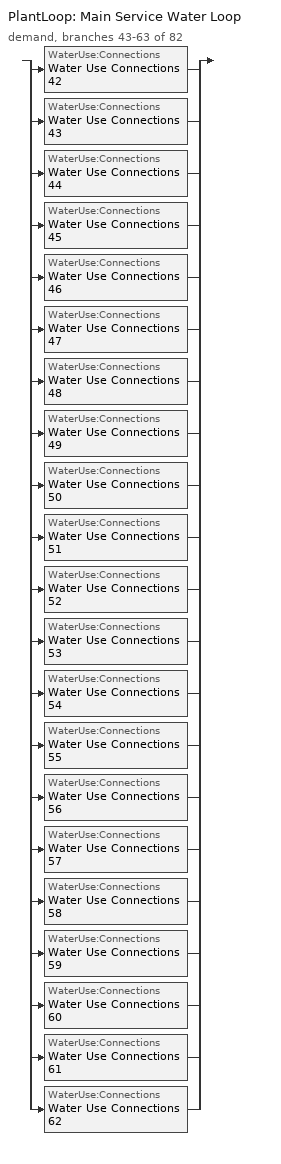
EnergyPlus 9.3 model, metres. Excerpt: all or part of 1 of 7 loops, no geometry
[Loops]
PlantLoop 'Main Service Water Loop'
 demand, branches 43-63 of 82: split
  | WaterUse:Connections 'Water Use Connections 42'
  | WaterUse:Connections 'Water Use Connections 43'
  | WaterUse:Connections 'Water Use Connections 44'
  | WaterUse:Connections 'Water Use Connections 45'
  | WaterUse:Connections 'Water Use Connections 46'
  | WaterUse:Connections 'Water Use Connections 47'
  | WaterUse:Connections 'Water Use Connections 48'
  | WaterUse:Connections 'Water Use Connections 49'
  | WaterUse:Connections 'Water Use Connections 50'
  | WaterUse:Connections 'Water Use Connections 51'
  | WaterUse:Connections 'Water Use Connections 52'
  | WaterUse:Connections 'Water Use Connections 53'
  | WaterUse:Connections 'Water Use Connections 54'
  | WaterUse:Connections 'Water Use Connections 55'
  | WaterUse:Connections 'Water Use Connections 56'
  | WaterUse:Connections 'Water Use Connections 57'
  | WaterUse:Connections 'Water Use Connections 58'
  | WaterUse:Connections 'Water Use Connections 59'
  | WaterUse:Connections 'Water Use Connections 60'
  | WaterUse:Connections 'Water Use Connections 61'
  | WaterUse:Connections 'Water Use Connections 62'
[WaterUse:Connections]
Name | Water Use Equipment Name 1
Water Use Connections 42 | F8 n2 apartment Service Water Use 0.15gal/min
Water Use Connections 43 | F8 ne apartment Service Water Use 0.15gal/min
Water Use Connections 44 | F8 nw apartment Service Water Use 0.15gal/min
Water Use Connections 45 | F8 s1 apartment Service Water Use 0.15gal/min
Water Use Connections 46 | F8 s2 apartment Service Water Use 0.15gal/min
Water Use Connections 47 | F8 se apartment Service Water Use 0.15gal/min
Water Use Connections 48 | F8 sw apartment Service Water Use 0.15gal/min
Water Use Connections 49 | F9 n1 apartment Service Water Use 0.15gal/min
Water Use Connections 50 | F9 n2 apartment Service Water Use 0.15gal/min
Water Use Connections 51 | F9 ne apartment Service Water Use 0.15gal/min
Water Use Connections 52 | F9 nw apartment Service Water Use 0.15gal/min
Water Use Connections 53 | F9 s1 apartment Service Water Use 0.15gal/min
Water Use Connections 54 | F9 s2 apartment Service Water Use 0.15gal/min
Water Use Connections 55 | F9 se apartment Service Water Use 0.15gal/min
Water Use Connections 56 | F9 sw apartment Service Water Use 0.15gal/min
Water Use Connections 57 | G n1 apartment Service Water Use 0.15gal/min
Water Use Connections 58 | G n2 apartment Service Water Use 0.15gal/min
Water Use Connections 59 | G ne apartment Service Water Use 0.15gal/min
Water Use Connections 60 | G nw apartment Service Water Use 0.15gal/min
Water Use Connections 61 | G s1 apartment Service Water Use 0.15gal/min
Water Use Connections 62 | G s2 apartment Service Water Use 0.15gal/min
[WaterUse:Equipment] Peak Flow Rate {m3/s}=9.37419e-06; Flow Rate Fraction Schedule=NECB-G-Service Water Heating
Name | Target Temperature Schedule | Zone | Sensible Fraction Schedule | Latent Fraction Schedule
F8 n2 apartment Service Water Use 0.15gal/min | Schedule Ruleset 128 | DU_BT=Space Function_ST=Dwelling units general_FL=Building Story 8_SCHG | Schedule Ruleset 126 | Schedule Ruleset 127
F8 ne apartment Service Water Use 0.15gal/min | Schedule Ruleset 131 | DU_BT=Space Function_ST=Dwelling units general_FL=Building Story 8_SCHG 5 | Schedule Ruleset 129 | Schedule Ruleset 130
F8 nw apartment Service Water Use 0.15gal/min | Schedule Ruleset 134 | DU_BT=Space Function_ST=Dwelling units general_FL=Building Story 8_SCHG 6 | Schedule Ruleset 132 | Schedule Ruleset 133
F8 s1 apartment Service Water Use 0.15gal/min | Schedule Ruleset 137 | DU_BT=Space Function_ST=Dwelling units general_FL=Building Story 8_SCHG 7 | Schedule Ruleset 135 | Schedule Ruleset 136
F8 s2 apartment Service Water Use 0.15gal/min | Schedule Ruleset 140 | DU_BT=Space Function_ST=Dwelling units general_FL=Building Story 8_SCHG 3 | Schedule Ruleset 138 | Schedule Ruleset 139
F8 se apartment Service Water Use 0.15gal/min | Schedule Ruleset 143 | DU_BT=Space Function_ST=Dwelling units general_FL=Building Story 8_SCHG 1 | Schedule Ruleset 141 | Schedule Ruleset 142
F8 sw apartment Service Water Use 0.15gal/min | Schedule Ruleset 146 | DU_BT=Space Function_ST=Dwelling units general_FL=Building Story 8_SCHG 4 | Schedule Ruleset 144 | Schedule Ruleset 145
F9 n1 apartment Service Water Use 0.15gal/min | Schedule Ruleset 149 | DU_BT=Space Function_ST=Dwelling units general_FL=Building Story 9_SCHG 5 | Schedule Ruleset 147 | Schedule Ruleset 148
F9 n2 apartment Service Water Use 0.15gal/min | Schedule Ruleset 152 | DU_BT=Space Function_ST=Dwelling units general_FL=Building Story 9_SCHG 6 | Schedule Ruleset 150 | Schedule Ruleset 151
F9 ne apartment Service Water Use 0.15gal/min | Schedule Ruleset 155 | DU_BT=Space Function_ST=Dwelling units general_FL=Building Story 9_SCHG 1 | Schedule Ruleset 153 | Schedule Ruleset 154
F9 nw apartment Service Water Use 0.15gal/min | Schedule Ruleset 158 | DU_BT=Space Function_ST=Dwelling units general_FL=Building Story 9_SCHG 7 | Schedule Ruleset 156 | Schedule Ruleset 157
F9 s1 apartment Service Water Use 0.15gal/min | Schedule Ruleset 161 | DU_BT=Space Function_ST=Dwelling units general_FL=Building Story 9_SCHG 3 | Schedule Ruleset 159 | Schedule Ruleset 160
F9 s2 apartment Service Water Use 0.15gal/min | Schedule Ruleset 164 | DU_BT=Space Function_ST=Dwelling units general_FL=Building Story 9_SCHG 4 | Schedule Ruleset 162 | Schedule Ruleset 163
F9 se apartment Service Water Use 0.15gal/min | Schedule Ruleset 167 | DU_BT=Space Function_ST=Dwelling units general_FL=Building Story 9_SCHG 2 | Schedule Ruleset 165 | Schedule Ruleset 166
F9 sw apartment Service Water Use 0.15gal/min | Schedule Ruleset 170 | DU_BT=Space Function_ST=Dwelling units general_FL=Building Story 9_SCHG | Schedule Ruleset 168 | Schedule Ruleset 169
G n1 apartment Service Water Use 0.15gal/min | Schedule Ruleset 173 | DU_BT=Space Function_ST=Dwelling units general_FL=Building Story 1_SCHG 6 | Schedule Ruleset 171 | Schedule Ruleset 172
G n2 apartment Service Water Use 0.15gal/min | Schedule Ruleset 176 | DU_BT=Space Function_ST=Dwelling units general_FL=Building Story 1_SCHG 2 | Schedule Ruleset 174 | Schedule Ruleset 175
G ne apartment Service Water Use 0.15gal/min | Schedule Ruleset 179 | DU_BT=Space Function_ST=Dwelling units general_FL=Building Story 1_SCHG | Schedule Ruleset 177 | Schedule Ruleset 178
G nw apartment Service Water Use 0.15gal/min | Schedule Ruleset 182 | DU_BT=Space Function_ST=Dwelling units general_FL=Building Story 1_SCHG 5 | Schedule Ruleset 180 | Schedule Ruleset 181
G s1 apartment Service Water Use 0.15gal/min | Schedule Ruleset 185 | DU_BT=Space Function_ST=Dwelling units general_FL=Building Story 1_SCHG 1 | Schedule Ruleset 183 | Schedule Ruleset 184
G s2 apartment Service Water Use 0.15gal/min | Schedule Ruleset 188 | DU_BT=Space Function_ST=Dwelling units general_FL=Building Story 1_SCHG 4 | Schedule Ruleset 186 | Schedule Ruleset 187
[Schedule:Day:Interval]
NECB-G-Service Water Heating Default; NECB-G-Service Water Heating Default|Wkdy Day: No, 01:00, 0.1, 06:00, 0.05, 07:00, 0.2, 08:00, 0.8, 09:00, 0.7, 10:00, 0.5, 11:00, 0.4, 14:00, 0.2, 15:00, 0.3, 17:00, 0.5, 19:00, 0.7, 21:00, 0.4, 23:00, 0.2, 24:00, 0.1
NECB-G-Service Water Heating Sat Day: No, 01:00, 0.1, 07:00, 0.05, 08:00, 0.2, 11:00, 0.5, 15:00, 0.3, 16:00, 0.7, 17:00, 0.9, 19:00, 0.7, 20:00, 0.6, 21:00, 0.5, 22:00, 0.4, 23:00, 0.3, 24:00, 0.2
NECB-G-Service Water Heating Sun|Hol Day: No, 01:00, 0.1, 08:00, 0.05, 09:00, 0.2, 11:00, 0.3, 13:00, 0.2, 14:00, 0.3, 15:00, 0.4, 16:00, 0.5, 17:00, 0.6, 18:00, 0.7, 19:00, 0.4, 20:00, 0.3, 24:00, 0.2
Schedule Day 131; Schedule Day 134; Schedule Day 137; Schedule Day 140; Schedule Day 143; Schedule Day 146; Schedule Day 149; Schedule Day 152; Schedule Day 155; Schedule Day 158; Schedule Day 161; Schedule Day 164; Schedule Day 167; Schedule Day 170; Schedule Day 173; Schedule Day 176; Schedule Day 179; Schedule Day 182; Schedule Day 185; Schedule Day 188; Schedule Day 191: No, 24:00, 0.2
Schedule Day 132; Schedule Day 135; Schedule Day 138; Schedule Day 141; Schedule Day 144; Schedule Day 147; Schedule Day 150; Schedule Day 153; Schedule Day 156; Schedule Day 159; Schedule Day 162; Schedule Day 165; Schedule Day 168; Schedule Day 171; Schedule Day 174; Schedule Day 177; Schedule Day 180; Schedule Day 183; Schedule Day 186; Schedule Day 189; Schedule Day 192: No, 24:00, 0.05
Schedule Day 133; Schedule Day 136; Schedule Day 139; Schedule Day 142; Schedule Day 145; Schedule Day 148; Schedule Day 151; Schedule Day 154; Schedule Day 157; Schedule Day 160; Schedule Day 163; Schedule Day 166; Schedule Day 169; Schedule Day 172; Schedule Day 175; Schedule Day 178; Schedule Day 181; Schedule Day 184; Schedule Day 187; Schedule Day 190; Schedule Day 193: No, 24:00, 60
[Schedule:Week:Daily]
NECB-G-Service Water Heating Week Rule - Jan1-Dec31: NECB-G-Service Water Heating Sun|Hol Day, NECB-G-Service Water Heating Default|Wkdy Day, NECB-G-Service Water Heating Default|Wkdy Day, NECB-G-Service Water Heating Default|Wkdy Day, NECB-G-Service Water Heating Default|Wkdy Day, NECB-G-Service Water Heating Default|Wkdy Day, NECB-G-Service Water Heating Sat Day, NECB-G-Service Water Heating Default, NECB-G-Service Water Heating Default, NECB-G-Service Water Heating Default, NECB-G-Service Water Heating Default, NECB-G-Service Water Heating Default
Schedule Ruleset 126 Week Rule - Jan1-Dec31: Schedule Day 131, Schedule Day 131, Schedule Day 131, Schedule Day 131, Schedule Day 131, Schedule Day 131, Schedule Day 131, Schedule Day 131, Schedule Day 131, Schedule Day 131, Schedule Day 131, Schedule Day 131
Schedule Ruleset 127 Week Rule - Jan1-Dec31: Schedule Day 132, Schedule Day 132, Schedule Day 132, Schedule Day 132, Schedule Day 132, Schedule Day 132, Schedule Day 132, Schedule Day 132, Schedule Day 132, Schedule Day 132, Schedule Day 132, Schedule Day 132
Schedule Ruleset 128 Week Rule - Jan1-Dec31: Schedule Day 133, Schedule Day 133, Schedule Day 133, Schedule Day 133, Schedule Day 133, Schedule Day 133, Schedule Day 133, Schedule Day 133, Schedule Day 133, Schedule Day 133, Schedule Day 133, Schedule Day 133
Schedule Ruleset 129 Week Rule - Jan1-Dec31: Schedule Day 134, Schedule Day 134, Schedule Day 134, Schedule Day 134, Schedule Day 134, Schedule Day 134, Schedule Day 134, Schedule Day 134, Schedule Day 134, Schedule Day 134, Schedule Day 134, Schedule Day 134
Schedule Ruleset 130 Week Rule - Jan1-Dec31: Schedule Day 135, Schedule Day 135, Schedule Day 135, Schedule Day 135, Schedule Day 135, Schedule Day 135, Schedule Day 135, Schedule Day 135, Schedule Day 135, Schedule Day 135, Schedule Day 135, Schedule Day 135
Schedule Ruleset 131 Week Rule - Jan1-Dec31: Schedule Day 136, Schedule Day 136, Schedule Day 136, Schedule Day 136, Schedule Day 136, Schedule Day 136, Schedule Day 136, Schedule Day 136, Schedule Day 136, Schedule Day 136, Schedule Day 136, Schedule Day 136
Schedule Ruleset 132 Week Rule - Jan1-Dec31: Schedule Day 137, Schedule Day 137, Schedule Day 137, Schedule Day 137, Schedule Day 137, Schedule Day 137, Schedule Day 137, Schedule Day 137, Schedule Day 137, Schedule Day 137, Schedule Day 137, Schedule Day 137
Schedule Ruleset 133 Week Rule - Jan1-Dec31: Schedule Day 138, Schedule Day 138, Schedule Day 138, Schedule Day 138, Schedule Day 138, Schedule Day 138, Schedule Day 138, Schedule Day 138, Schedule Day 138, Schedule Day 138, Schedule Day 138, Schedule Day 138
Schedule Ruleset 134 Week Rule - Jan1-Dec31: Schedule Day 139, Schedule Day 139, Schedule Day 139, Schedule Day 139, Schedule Day 139, Schedule Day 139, Schedule Day 139, Schedule Day 139, Schedule Day 139, Schedule Day 139, Schedule Day 139, Schedule Day 139
Schedule Ruleset 135 Week Rule - Jan1-Dec31: Schedule Day 140, Schedule Day 140, Schedule Day 140, Schedule Day 140, Schedule Day 140, Schedule Day 140, Schedule Day 140, Schedule Day 140, Schedule Day 140, Schedule Day 140, Schedule Day 140, Schedule Day 140
Schedule Ruleset 136 Week Rule - Jan1-Dec31: Schedule Day 141, Schedule Day 141, Schedule Day 141, Schedule Day 141, Schedule Day 141, Schedule Day 141, Schedule Day 141, Schedule Day 141, Schedule Day 141, Schedule Day 141, Schedule Day 141, Schedule Day 141
Schedule Ruleset 137 Week Rule - Jan1-Dec31: Schedule Day 142, Schedule Day 142, Schedule Day 142, Schedule Day 142, Schedule Day 142, Schedule Day 142, Schedule Day 142, Schedule Day 142, Schedule Day 142, Schedule Day 142, Schedule Day 142, Schedule Day 142
Schedule Ruleset 138 Week Rule - Jan1-Dec31: Schedule Day 143, Schedule Day 143, Schedule Day 143, Schedule Day 143, Schedule Day 143, Schedule Day 143, Schedule Day 143, Schedule Day 143, Schedule Day 143, Schedule Day 143, Schedule Day 143, Schedule Day 143
Schedule Ruleset 139 Week Rule - Jan1-Dec31: Schedule Day 144, Schedule Day 144, Schedule Day 144, Schedule Day 144, Schedule Day 144, Schedule Day 144, Schedule Day 144, Schedule Day 144, Schedule Day 144, Schedule Day 144, Schedule Day 144, Schedule Day 144
Schedule Ruleset 140 Week Rule - Jan1-Dec31: Schedule Day 145, Schedule Day 145, Schedule Day 145, Schedule Day 145, Schedule Day 145, Schedule Day 145, Schedule Day 145, Schedule Day 145, Schedule Day 145, Schedule Day 145, Schedule Day 145, Schedule Day 145
Schedule Ruleset 141 Week Rule - Jan1-Dec31: Schedule Day 146, Schedule Day 146, Schedule Day 146, Schedule Day 146, Schedule Day 146, Schedule Day 146, Schedule Day 146, Schedule Day 146, Schedule Day 146, Schedule Day 146, Schedule Day 146, Schedule Day 146
Schedule Ruleset 142 Week Rule - Jan1-Dec31: Schedule Day 147, Schedule Day 147, Schedule Day 147, Schedule Day 147, Schedule Day 147, Schedule Day 147, Schedule Day 147, Schedule Day 147, Schedule Day 147, Schedule Day 147, Schedule Day 147, Schedule Day 147
Schedule Ruleset 143 Week Rule - Jan1-Dec31: Schedule Day 148, Schedule Day 148, Schedule Day 148, Schedule Day 148, Schedule Day 148, Schedule Day 148, Schedule Day 148, Schedule Day 148, Schedule Day 148, Schedule Day 148, Schedule Day 148, Schedule Day 148
Schedule Ruleset 144 Week Rule - Jan1-Dec31: Schedule Day 149, Schedule Day 149, Schedule Day 149, Schedule Day 149, Schedule Day 149, Schedule Day 149, Schedule Day 149, Schedule Day 149, Schedule Day 149, Schedule Day 149, Schedule Day 149, Schedule Day 149
Schedule Ruleset 145 Week Rule - Jan1-Dec31: Schedule Day 150, Schedule Day 150, Schedule Day 150, Schedule Day 150, Schedule Day 150, Schedule Day 150, Schedule Day 150, Schedule Day 150, Schedule Day 150, Schedule Day 150, Schedule Day 150, Schedule Day 150
Schedule Ruleset 146 Week Rule - Jan1-Dec31: Schedule Day 151, Schedule Day 151, Schedule Day 151, Schedule Day 151, Schedule Day 151, Schedule Day 151, Schedule Day 151, Schedule Day 151, Schedule Day 151, Schedule Day 151, Schedule Day 151, Schedule Day 151
Schedule Ruleset 147 Week Rule - Jan1-Dec31: Schedule Day 152, Schedule Day 152, Schedule Day 152, Schedule Day 152, Schedule Day 152, Schedule Day 152, Schedule Day 152, Schedule Day 152, Schedule Day 152, Schedule Day 152, Schedule Day 152, Schedule Day 152
Schedule Ruleset 148 Week Rule - Jan1-Dec31: Schedule Day 153, Schedule Day 153, Schedule Day 153, Schedule Day 153, Schedule Day 153, Schedule Day 153, Schedule Day 153, Schedule Day 153, Schedule Day 153, Schedule Day 153, Schedule Day 153, Schedule Day 153
Schedule Ruleset 149 Week Rule - Jan1-Dec31: Schedule Day 154, Schedule Day 154, Schedule Day 154, Schedule Day 154, Schedule Day 154, Schedule Day 154, Schedule Day 154, Schedule Day 154, Schedule Day 154, Schedule Day 154, Schedule Day 154, Schedule Day 154
Schedule Ruleset 150 Week Rule - Jan1-Dec31: Schedule Day 155, Schedule Day 155, Schedule Day 155, Schedule Day 155, Schedule Day 155, Schedule Day 155, Schedule Day 155, Schedule Day 155, Schedule Day 155, Schedule Day 155, Schedule Day 155, Schedule Day 155
Schedule Ruleset 151 Week Rule - Jan1-Dec31: Schedule Day 156, Schedule Day 156, Schedule Day 156, Schedule Day 156, Schedule Day 156, Schedule Day 156, Schedule Day 156, Schedule Day 156, Schedule Day 156, Schedule Day 156, Schedule Day 156, Schedule Day 156
Schedule Ruleset 152 Week Rule - Jan1-Dec31: Schedule Day 157, Schedule Day 157, Schedule Day 157, Schedule Day 157, Schedule Day 157, Schedule Day 157, Schedule Day 157, Schedule Day 157, Schedule Day 157, Schedule Day 157, Schedule Day 157, Schedule Day 157
Schedule Ruleset 153 Week Rule - Jan1-Dec31: Schedule Day 158, Schedule Day 158, Schedule Day 158, Schedule Day 158, Schedule Day 158, Schedule Day 158, Schedule Day 158, Schedule Day 158, Schedule Day 158, Schedule Day 158, Schedule Day 158, Schedule Day 158
Schedule Ruleset 154 Week Rule - Jan1-Dec31: Schedule Day 159, Schedule Day 159, Schedule Day 159, Schedule Day 159, Schedule Day 159, Schedule Day 159, Schedule Day 159, Schedule Day 159, Schedule Day 159, Schedule Day 159, Schedule Day 159, Schedule Day 159
Schedule Ruleset 155 Week Rule - Jan1-Dec31: Schedule Day 160, Schedule Day 160, Schedule Day 160, Schedule Day 160, Schedule Day 160, Schedule Day 160, Schedule Day 160, Schedule Day 160, Schedule Day 160, Schedule Day 160, Schedule Day 160, Schedule Day 160
Schedule Ruleset 156 Week Rule - Jan1-Dec31: Schedule Day 161, Schedule Day 161, Schedule Day 161, Schedule Day 161, Schedule Day 161, Schedule Day 161, Schedule Day 161, Schedule Day 161, Schedule Day 161, Schedule Day 161, Schedule Day 161, Schedule Day 161
Schedule Ruleset 157 Week Rule - Jan1-Dec31: Schedule Day 162, Schedule Day 162, Schedule Day 162, Schedule Day 162, Schedule Day 162, Schedule Day 162, Schedule Day 162, Schedule Day 162, Schedule Day 162, Schedule Day 162, Schedule Day 162, Schedule Day 162
Schedule Ruleset 158 Week Rule - Jan1-Dec31: Schedule Day 163, Schedule Day 163, Schedule Day 163, Schedule Day 163, Schedule Day 163, Schedule Day 163, Schedule Day 163, Schedule Day 163, Schedule Day 163, Schedule Day 163, Schedule Day 163, Schedule Day 163
Schedule Ruleset 159 Week Rule - Jan1-Dec31: Schedule Day 164, Schedule Day 164, Schedule Day 164, Schedule Day 164, Schedule Day 164, Schedule Day 164, Schedule Day 164, Schedule Day 164, Schedule Day 164, Schedule Day 164, Schedule Day 164, Schedule Day 164
Schedule Ruleset 160 Week Rule - Jan1-Dec31: Schedule Day 165, Schedule Day 165, Schedule Day 165, Schedule Day 165, Schedule Day 165, Schedule Day 165, Schedule Day 165, Schedule Day 165, Schedule Day 165, Schedule Day 165, Schedule Day 165, Schedule Day 165
Schedule Ruleset 161 Week Rule - Jan1-Dec31: Schedule Day 166, Schedule Day 166, Schedule Day 166, Schedule Day 166, Schedule Day 166, Schedule Day 166, Schedule Day 166, Schedule Day 166, Schedule Day 166, Schedule Day 166, Schedule Day 166, Schedule Day 166
Schedule Ruleset 162 Week Rule - Jan1-Dec31: Schedule Day 167, Schedule Day 167, Schedule Day 167, Schedule Day 167, Schedule Day 167, Schedule Day 167, Schedule Day 167, Schedule Day 167, Schedule Day 167, Schedule Day 167, Schedule Day 167, Schedule Day 167
Schedule Ruleset 163 Week Rule - Jan1-Dec31: Schedule Day 168, Schedule Day 168, Schedule Day 168, Schedule Day 168, Schedule Day 168, Schedule Day 168, Schedule Day 168, Schedule Day 168, Schedule Day 168, Schedule Day 168, Schedule Day 168, Schedule Day 168
Schedule Ruleset 164 Week Rule - Jan1-Dec31: Schedule Day 169, Schedule Day 169, Schedule Day 169, Schedule Day 169, Schedule Day 169, Schedule Day 169, Schedule Day 169, Schedule Day 169, Schedule Day 169, Schedule Day 169, Schedule Day 169, Schedule Day 169
Schedule Ruleset 165 Week Rule - Jan1-Dec31: Schedule Day 170, Schedule Day 170, Schedule Day 170, Schedule Day 170, Schedule Day 170, Schedule Day 170, Schedule Day 170, Schedule Day 170, Schedule Day 170, Schedule Day 170, Schedule Day 170, Schedule Day 170
Schedule Ruleset 166 Week Rule - Jan1-Dec31: Schedule Day 171, Schedule Day 171, Schedule Day 171, Schedule Day 171, Schedule Day 171, Schedule Day 171, Schedule Day 171, Schedule Day 171, Schedule Day 171, Schedule Day 171, Schedule Day 171, Schedule Day 171
Schedule Ruleset 167 Week Rule - Jan1-Dec31: Schedule Day 172, Schedule Day 172, Schedule Day 172, Schedule Day 172, Schedule Day 172, Schedule Day 172, Schedule Day 172, Schedule Day 172, Schedule Day 172, Schedule Day 172, Schedule Day 172, Schedule Day 172
Schedule Ruleset 168 Week Rule - Jan1-Dec31: Schedule Day 173, Schedule Day 173, Schedule Day 173, Schedule Day 173, Schedule Day 173, Schedule Day 173, Schedule Day 173, Schedule Day 173, Schedule Day 173, Schedule Day 173, Schedule Day 173, Schedule Day 173
Schedule Ruleset 169 Week Rule - Jan1-Dec31: Schedule Day 174, Schedule Day 174, Schedule Day 174, Schedule Day 174, Schedule Day 174, Schedule Day 174, Schedule Day 174, Schedule Day 174, Schedule Day 174, Schedule Day 174, Schedule Day 174, Schedule Day 174
Schedule Ruleset 170 Week Rule - Jan1-Dec31: Schedule Day 175, Schedule Day 175, Schedule Day 175, Schedule Day 175, Schedule Day 175, Schedule Day 175, Schedule Day 175, Schedule Day 175, Schedule Day 175, Schedule Day 175, Schedule Day 175, Schedule Day 175
Schedule Ruleset 171 Week Rule - Jan1-Dec31: Schedule Day 176, Schedule Day 176, Schedule Day 176, Schedule Day 176, Schedule Day 176, Schedule Day 176, Schedule Day 176, Schedule Day 176, Schedule Day 176, Schedule Day 176, Schedule Day 176, Schedule Day 176
Schedule Ruleset 172 Week Rule - Jan1-Dec31: Schedule Day 177, Schedule Day 177, Schedule Day 177, Schedule Day 177, Schedule Day 177, Schedule Day 177, Schedule Day 177, Schedule Day 177, Schedule Day 177, Schedule Day 177, Schedule Day 177, Schedule Day 177
Schedule Ruleset 173 Week Rule - Jan1-Dec31: Schedule Day 178, Schedule Day 178, Schedule Day 178, Schedule Day 178, Schedule Day 178, Schedule Day 178, Schedule Day 178, Schedule Day 178, Schedule Day 178, Schedule Day 178, Schedule Day 178, Schedule Day 178
Schedule Ruleset 174 Week Rule - Jan1-Dec31: Schedule Day 179, Schedule Day 179, Schedule Day 179, Schedule Day 179, Schedule Day 179, Schedule Day 179, Schedule Day 179, Schedule Day 179, Schedule Day 179, Schedule Day 179, Schedule Day 179, Schedule Day 179
Schedule Ruleset 175 Week Rule - Jan1-Dec31: Schedule Day 180, Schedule Day 180, Schedule Day 180, Schedule Day 180, Schedule Day 180, Schedule Day 180, Schedule Day 180, Schedule Day 180, Schedule Day 180, Schedule Day 180, Schedule Day 180, Schedule Day 180
Schedule Ruleset 176 Week Rule - Jan1-Dec31: Schedule Day 181, Schedule Day 181, Schedule Day 181, Schedule Day 181, Schedule Day 181, Schedule Day 181, Schedule Day 181, Schedule Day 181, Schedule Day 181, Schedule Day 181, Schedule Day 181, Schedule Day 181
Schedule Ruleset 177 Week Rule - Jan1-Dec31: Schedule Day 182, Schedule Day 182, Schedule Day 182, Schedule Day 182, Schedule Day 182, Schedule Day 182, Schedule Day 182, Schedule Day 182, Schedule Day 182, Schedule Day 182, Schedule Day 182, Schedule Day 182
Schedule Ruleset 178 Week Rule - Jan1-Dec31: Schedule Day 183, Schedule Day 183, Schedule Day 183, Schedule Day 183, Schedule Day 183, Schedule Day 183, Schedule Day 183, Schedule Day 183, Schedule Day 183, Schedule Day 183, Schedule Day 183, Schedule Day 183
Schedule Ruleset 179 Week Rule - Jan1-Dec31: Schedule Day 184, Schedule Day 184, Schedule Day 184, Schedule Day 184, Schedule Day 184, Schedule Day 184, Schedule Day 184, Schedule Day 184, Schedule Day 184, Schedule Day 184, Schedule Day 184, Schedule Day 184
Schedule Ruleset 180 Week Rule - Jan1-Dec31: Schedule Day 185, Schedule Day 185, Schedule Day 185, Schedule Day 185, Schedule Day 185, Schedule Day 185, Schedule Day 185, Schedule Day 185, Schedule Day 185, Schedule Day 185, Schedule Day 185, Schedule Day 185
Schedule Ruleset 181 Week Rule - Jan1-Dec31: Schedule Day 186, Schedule Day 186, Schedule Day 186, Schedule Day 186, Schedule Day 186, Schedule Day 186, Schedule Day 186, Schedule Day 186, Schedule Day 186, Schedule Day 186, Schedule Day 186, Schedule Day 186
Schedule Ruleset 182 Week Rule - Jan1-Dec31: Schedule Day 187, Schedule Day 187, Schedule Day 187, Schedule Day 187, Schedule Day 187, Schedule Day 187, Schedule Day 187, Schedule Day 187, Schedule Day 187, Schedule Day 187, Schedule Day 187, Schedule Day 187
Schedule Ruleset 183 Week Rule - Jan1-Dec31: Schedule Day 188, Schedule Day 188, Schedule Day 188, Schedule Day 188, Schedule Day 188, Schedule Day 188, Schedule Day 188, Schedule Day 188, Schedule Day 188, Schedule Day 188, Schedule Day 188, Schedule Day 188
Schedule Ruleset 184 Week Rule - Jan1-Dec31: Schedule Day 189, Schedule Day 189, Schedule Day 189, Schedule Day 189, Schedule Day 189, Schedule Day 189, Schedule Day 189, Schedule Day 189, Schedule Day 189, Schedule Day 189, Schedule Day 189, Schedule Day 189
Schedule Ruleset 185 Week Rule - Jan1-Dec31: Schedule Day 190, Schedule Day 190, Schedule Day 190, Schedule Day 190, Schedule Day 190, Schedule Day 190, Schedule Day 190, Schedule Day 190, Schedule Day 190, Schedule Day 190, Schedule Day 190, Schedule Day 190
Schedule Ruleset 186 Week Rule - Jan1-Dec31: Schedule Day 191, Schedule Day 191, Schedule Day 191, Schedule Day 191, Schedule Day 191, Schedule Day 191, Schedule Day 191, Schedule Day 191, Schedule Day 191, Schedule Day 191, Schedule Day 191, Schedule Day 191
Schedule Ruleset 187 Week Rule - Jan1-Dec31: Schedule Day 192, Schedule Day 192, Schedule Day 192, Schedule Day 192, Schedule Day 192, Schedule Day 192, Schedule Day 192, Schedule Day 192, Schedule Day 192, Schedule Day 192, Schedule Day 192, Schedule Day 192
Schedule Ruleset 188 Week Rule - Jan1-Dec31: Schedule Day 193, Schedule Day 193, Schedule Day 193, Schedule Day 193, Schedule Day 193, Schedule Day 193, Schedule Day 193, Schedule Day 193, Schedule Day 193, Schedule Day 193, Schedule Day 193, Schedule Day 193
[Schedule:Year]
NECB-G-Service Water Heating: NECB-G-Service Water Heating Week Rule - Jan1-Dec31, 1, 1, 12, 31
Schedule Ruleset 126: Schedule Ruleset 126 Week Rule - Jan1-Dec31, 1, 1, 12, 31
Schedule Ruleset 127: Schedule Ruleset 127 Week Rule - Jan1-Dec31, 1, 1, 12, 31
Schedule Ruleset 128: Schedule Ruleset 128 Week Rule - Jan1-Dec31, 1, 1, 12, 31
Schedule Ruleset 129: Schedule Ruleset 129 Week Rule - Jan1-Dec31, 1, 1, 12, 31
Schedule Ruleset 130: Schedule Ruleset 130 Week Rule - Jan1-Dec31, 1, 1, 12, 31
Schedule Ruleset 131: Schedule Ruleset 131 Week Rule - Jan1-Dec31, 1, 1, 12, 31
Schedule Ruleset 132: Schedule Ruleset 132 Week Rule - Jan1-Dec31, 1, 1, 12, 31
Schedule Ruleset 133: Schedule Ruleset 133 Week Rule - Jan1-Dec31, 1, 1, 12, 31
Schedule Ruleset 134: Schedule Ruleset 134 Week Rule - Jan1-Dec31, 1, 1, 12, 31
Schedule Ruleset 135: Schedule Ruleset 135 Week Rule - Jan1-Dec31, 1, 1, 12, 31
Schedule Ruleset 136: Schedule Ruleset 136 Week Rule - Jan1-Dec31, 1, 1, 12, 31
Schedule Ruleset 137: Schedule Ruleset 137 Week Rule - Jan1-Dec31, 1, 1, 12, 31
Schedule Ruleset 138: Schedule Ruleset 138 Week Rule - Jan1-Dec31, 1, 1, 12, 31
Schedule Ruleset 139: Schedule Ruleset 139 Week Rule - Jan1-Dec31, 1, 1, 12, 31
Schedule Ruleset 140: Schedule Ruleset 140 Week Rule - Jan1-Dec31, 1, 1, 12, 31
Schedule Ruleset 141: Schedule Ruleset 141 Week Rule - Jan1-Dec31, 1, 1, 12, 31
Schedule Ruleset 142: Schedule Ruleset 142 Week Rule - Jan1-Dec31, 1, 1, 12, 31
Schedule Ruleset 143: Schedule Ruleset 143 Week Rule - Jan1-Dec31, 1, 1, 12, 31
Schedule Ruleset 144: Schedule Ruleset 144 Week Rule - Jan1-Dec31, 1, 1, 12, 31
Schedule Ruleset 145: Schedule Ruleset 145 Week Rule - Jan1-Dec31, 1, 1, 12, 31
Schedule Ruleset 146: Schedule Ruleset 146 Week Rule - Jan1-Dec31, 1, 1, 12, 31
Schedule Ruleset 147: Schedule Ruleset 147 Week Rule - Jan1-Dec31, 1, 1, 12, 31
Schedule Ruleset 148: Schedule Ruleset 148 Week Rule - Jan1-Dec31, 1, 1, 12, 31
Schedule Ruleset 149: Schedule Ruleset 149 Week Rule - Jan1-Dec31, 1, 1, 12, 31
Schedule Ruleset 150: Schedule Ruleset 150 Week Rule - Jan1-Dec31, 1, 1, 12, 31
Schedule Ruleset 151: Schedule Ruleset 151 Week Rule - Jan1-Dec31, 1, 1, 12, 31
Schedule Ruleset 152: Schedule Ruleset 152 Week Rule - Jan1-Dec31, 1, 1, 12, 31
Schedule Ruleset 153: Schedule Ruleset 153 Week Rule - Jan1-Dec31, 1, 1, 12, 31
Schedule Ruleset 154: Schedule Ruleset 154 Week Rule - Jan1-Dec31, 1, 1, 12, 31
Schedule Ruleset 155: Schedule Ruleset 155 Week Rule - Jan1-Dec31, 1, 1, 12, 31
Schedule Ruleset 156: Schedule Ruleset 156 Week Rule - Jan1-Dec31, 1, 1, 12, 31
Schedule Ruleset 157: Schedule Ruleset 157 Week Rule - Jan1-Dec31, 1, 1, 12, 31
Schedule Ruleset 158: Schedule Ruleset 158 Week Rule - Jan1-Dec31, 1, 1, 12, 31
Schedule Ruleset 159: Schedule Ruleset 159 Week Rule - Jan1-Dec31, 1, 1, 12, 31
Schedule Ruleset 160: Schedule Ruleset 160 Week Rule - Jan1-Dec31, 1, 1, 12, 31
Schedule Ruleset 161: Schedule Ruleset 161 Week Rule - Jan1-Dec31, 1, 1, 12, 31
Schedule Ruleset 162: Schedule Ruleset 162 Week Rule - Jan1-Dec31, 1, 1, 12, 31
Schedule Ruleset 163: Schedule Ruleset 163 Week Rule - Jan1-Dec31, 1, 1, 12, 31
Schedule Ruleset 164: Schedule Ruleset 164 Week Rule - Jan1-Dec31, 1, 1, 12, 31
Schedule Ruleset 165: Schedule Ruleset 165 Week Rule - Jan1-Dec31, 1, 1, 12, 31
Schedule Ruleset 166: Schedule Ruleset 166 Week Rule - Jan1-Dec31, 1, 1, 12, 31
Schedule Ruleset 167: Schedule Ruleset 167 Week Rule - Jan1-Dec31, 1, 1, 12, 31
Schedule Ruleset 168: Schedule Ruleset 168 Week Rule - Jan1-Dec31, 1, 1, 12, 31
Schedule Ruleset 169: Schedule Ruleset 169 Week Rule - Jan1-Dec31, 1, 1, 12, 31
Schedule Ruleset 170: Schedule Ruleset 170 Week Rule - Jan1-Dec31, 1, 1, 12, 31
Schedule Ruleset 171: Schedule Ruleset 171 Week Rule - Jan1-Dec31, 1, 1, 12, 31
Schedule Ruleset 172: Schedule Ruleset 172 Week Rule - Jan1-Dec31, 1, 1, 12, 31
Schedule Ruleset 173: Schedule Ruleset 173 Week Rule - Jan1-Dec31, 1, 1, 12, 31
Schedule Ruleset 174: Schedule Ruleset 174 Week Rule - Jan1-Dec31, 1, 1, 12, 31
Schedule Ruleset 175: Schedule Ruleset 175 Week Rule - Jan1-Dec31, 1, 1, 12, 31
Schedule Ruleset 176: Schedule Ruleset 176 Week Rule - Jan1-Dec31, 1, 1, 12, 31
Schedule Ruleset 177: Schedule Ruleset 177 Week Rule - Jan1-Dec31, 1, 1, 12, 31
Schedule Ruleset 178: Schedule Ruleset 178 Week Rule - Jan1-Dec31, 1, 1, 12, 31
Schedule Ruleset 179: Schedule Ruleset 179 Week Rule - Jan1-Dec31, 1, 1, 12, 31
Schedule Ruleset 180: Schedule Ruleset 180 Week Rule - Jan1-Dec31, 1, 1, 12, 31
Schedule Ruleset 181: Schedule Ruleset 181 Week Rule - Jan1-Dec31, 1, 1, 12, 31
Schedule Ruleset 182: Schedule Ruleset 182 Week Rule - Jan1-Dec31, 1, 1, 12, 31
Schedule Ruleset 183: Schedule Ruleset 183 Week Rule - Jan1-Dec31, 1, 1, 12, 31
Schedule Ruleset 184: Schedule Ruleset 184 Week Rule - Jan1-Dec31, 1, 1, 12, 31
Schedule Ruleset 185: Schedule Ruleset 185 Week Rule - Jan1-Dec31, 1, 1, 12, 31
Schedule Ruleset 186: Schedule Ruleset 186 Week Rule - Jan1-Dec31, 1, 1, 12, 31
Schedule Ruleset 187: Schedule Ruleset 187 Week Rule - Jan1-Dec31, 1, 1, 12, 31
Schedule Ruleset 188: Schedule Ruleset 188 Week Rule - Jan1-Dec31, 1, 1, 12, 31
